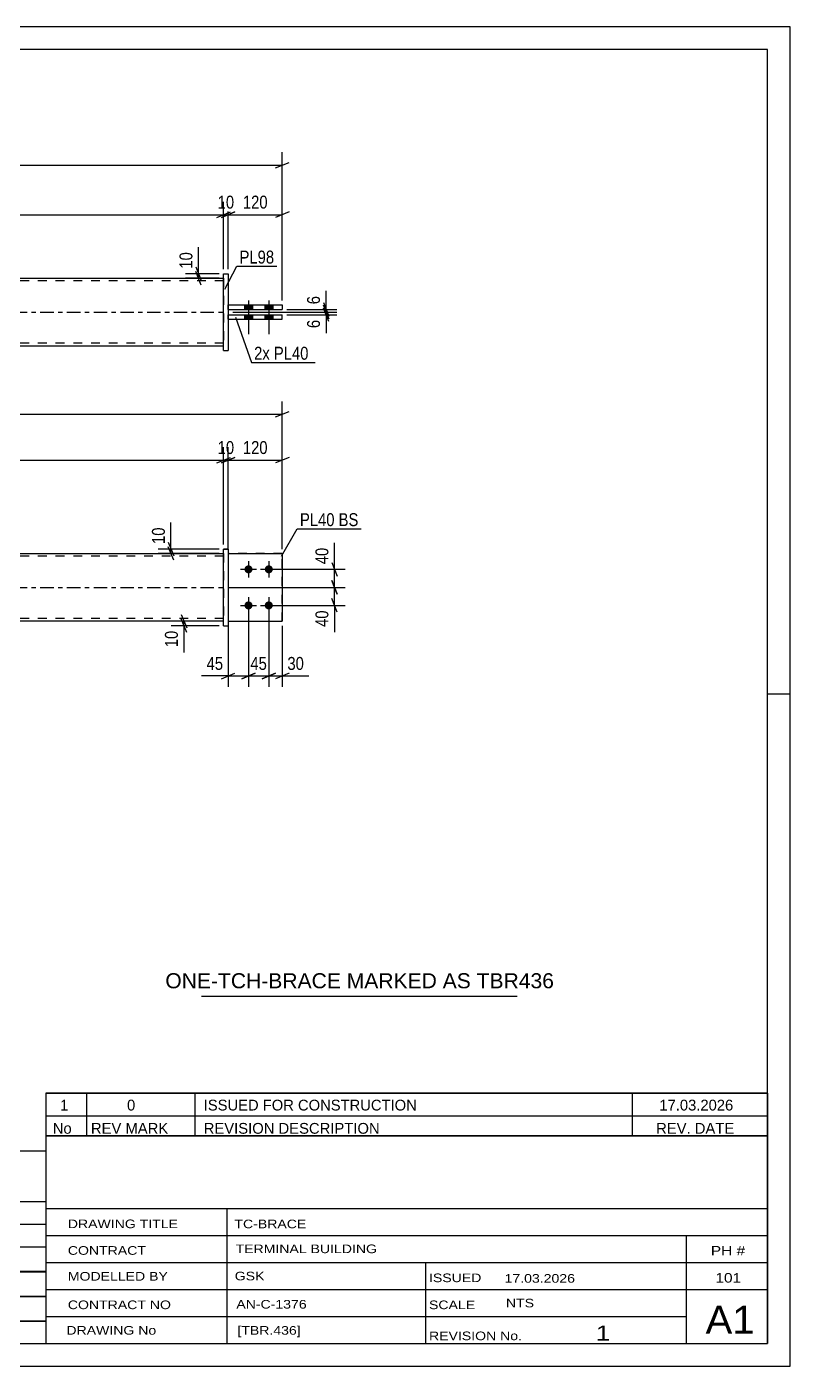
# Model space of a CAD drawing. Header units: millimetres. Extents: x 0 to 420, y 0 to 297.
# Drawn here: x 250.8 to 420, y 0 to 297 of the extents above; entities that cross this region are included whole.
import ezdxf

# ---------------------------------------------------------------- set-up
doc = ezdxf.new("R2010")
doc.units = ezdxf.units.MM
doc.linetypes.add('DXK_LINE_DOT2', pattern=[3.9198, 1.9599, -1.9599])
doc.linetypes.add('DXK_LINE_DOT3', pattern=[5.9187, 2.979, -0.9799, 0.9799, -0.9799])
doc.styles.add('Arial', font='ARIAL.TTF', dxfattribs={"height": 0.2})
doc.styles.add('Arial Narrow', font='ARIALN.TTF', dxfattribs={"height": 0.2})

# ---------------------------------------------------------------- blocks, each defined once
blk = doc.blocks.new('Unknown-581590802-1127')
at = {"color": 5, "linetype": 'Continuous'}
for p, q in [((420, 297), (0, 297)), ((420, 0), (420, 297)), ((415, 292), (5, 292)), ((415, 5), (415, 292)), ((420, 149), (415, 149)), ((5, 5), (415, 5)), ((0, 0), (420, 0))]:
    blk.add_line(p, q, dxfattribs=at)
blk = doc.blocks.new('Part-581590802-1367 - 1364')
at = {"color": 2, "linetype": 'Continuous'}
for p, q in [((295.42, 181.2), (294.42, 181.2)), ((294.42, 164.2), (294.42, 181.2)), ((295.42, 181.2), (295.42, 164.2)), ((294.42, 164.2), (294.42, 164.2)), ((294.42, 164.2), (295.42, 164.2))]:
    blk.add_line(p, q, dxfattribs=at)
at = {"color": 7, "linetype": 'DXK_LINE_DOT2'}
for p, q in [((294.42, 181.2), (294.42, 181.2)), ((294.42, 181.2), (295.42, 181.2)), ((295.42, 181.2), (295.42, 181.2)), ((294.42, 164.2), (295.42, 164.2))]:
    blk.add_line(p, q, dxfattribs=at)
blk = doc.blocks.new('Bolt-581590802-1379 - 1364')
at = {"linetype": 'Continuous'}
for points in [[(299.92, 177.6, -1), (299.92, 175.8, -1)], [(304.42, 177.6, -1), (304.42, 175.8, -1)], [(299.92, 169.6, -1), (299.92, 167.8, -1)], [(304.42, 169.6, -1), (304.42, 167.8, -1)]]:
    blk.add_hatch(color=1, dxfattribs=at).paths.add_polyline_path(points)
at = {"color": 1, "linetype": 'Continuous'}
for p, q in [((299.92, 178.5), (299.92, 174.9)), ((304.42, 178.5), (304.42, 174.9)), ((298.12, 176.7), (301.72, 176.7)), ((302.62, 176.7), (306.22, 176.7)), ((299.92, 170.5), (299.92, 166.9)), ((304.42, 170.5), (304.42, 166.9)), ((298.12, 168.7), (301.72, 168.7)), ((302.62, 168.7), (306.22, 168.7))]:
    blk.add_line(p, q, dxfattribs=at)
blk = doc.blocks.new('Part-581590802-1440 - 1364')
at = {"linetype": 'Continuous'}
blk.add_hatch(color=2, dxfattribs=at).paths.add_polyline_path([(148.32, 180.2), (147.52, 181.6), (149.12, 181.6)])
at = {"color": 2, "linetype": 'Continuous'}
for p, q in [((148.32, 180.2), (147.52, 181.6)), ((147.52, 181.6), (149.12, 181.6)), ((149.12, 181.6), (148.32, 180.2)), ((118.32, 180.2), (206.32, 180.2)), ((206.42, 180.2), (294.42, 180.2)), ((206.32, 165.2), (118.32, 165.2)), ((294.42, 165.2), (206.42, 165.2))]:
    blk.add_line(p, q, dxfattribs=at)
at = {"color": 7, "linetype": 'DXK_LINE_DOT2'}
for p, q in [((118.32, 165.2), (118.32, 180.2)), ((206.32, 179.6), (118.32, 179.6)), ((294.42, 179.6), (206.42, 179.6)), ((294.42, 180.2), (294.42, 165.2)), ((206.32, 165.8), (118.32, 165.8)), ((294.42, 165.8), (206.42, 165.8))]:
    blk.add_line(p, q, dxfattribs=at)
at = {"color": 7, "linetype": 'DXK_LINE_DOT3'}
for p, q in [((118.32, 172.7), (206.32, 172.7)), ((206.42, 172.7), (294.42, 172.7))]:
    blk.add_line(p, q, dxfattribs=at)
at = {"color": 2, "linetype": 'Continuous'}
blk.add_circle((148.32, 181.1), 1, dxfattribs=at)
blk = doc.blocks.new('Part-581590802-1445 - 1364')
at = {"color": 2, "linetype": 'Continuous'}
for p, q in [((295.42, 180.2), (307.42, 180.2)), ((307.42, 180.2), (307.42, 165.2)), ((295.42, 165.2), (307.42, 165.2))]:
    blk.add_line(p, q, dxfattribs=at)
at = {"color": 7, "linetype": 'DXK_LINE_DOT2'}
blk.add_line((295.42, 180.2), (295.42, 165.2), dxfattribs=at)
blk = doc.blocks.new('Part-581590802-1450 - 1364')
at = {"color": 7, "linetype": 'DXK_LINE_DOT2'}
for p, q in [((307.42, 180.2), (295.42, 180.2)), ((295.42, 180.2), (295.42, 165.2)), ((307.42, 165.2), (307.42, 180.2)), ((295.42, 165.2), (307.42, 165.2))]:
    blk.add_line(p, q, dxfattribs=at)
blk = doc.blocks.new('Part-581590802-1778 - 1767')
at = {"color": 7, "linetype": 'DXK_LINE_DOT2'}
for p, q in [((295.42, 232.14), (295.42, 233.14)), ((295.42, 233.14), (307.42, 233.14)), ((295.42, 232.14), (307.42, 232.14))]:
    blk.add_line(p, q, dxfattribs=at)
at = {"color": 2, "linetype": 'Continuous'}
for p, q in [((295.42, 233.14), (307.42, 233.14)), ((295.42, 232.14), (307.42, 232.14)), ((307.42, 232.14), (307.42, 233.14))]:
    blk.add_line(p, q, dxfattribs=at)
blk = doc.blocks.new('Part-581590802-1773 - 1767')
at = {"linetype": 'Continuous'}
blk.add_hatch(color=2, dxfattribs=at).paths.add_polyline_path([(148.32, 233.74), (147.52, 235.14), (149.12, 235.14)])
at = {"color": 2, "linetype": 'Continuous'}
for p, q in [((118.32, 241.24), (206.32, 241.24)), ((206.42, 241.24), (294.42, 241.24)), ((148.32, 233.74), (147.52, 235.14)), ((147.52, 235.14), (149.12, 235.14)), ((149.12, 235.14), (148.32, 233.74)), ((118.32, 226.24), (206.32, 226.24)), ((206.42, 226.24), (294.42, 226.24))]:
    blk.add_line(p, q, dxfattribs=at)
at = {"color": 7, "linetype": 'DXK_LINE_DOT2'}
for p, q in [((118.32, 241.24), (118.32, 226.24)), ((206.32, 240.64), (118.32, 240.64)), ((294.42, 240.64), (206.42, 240.64)), ((294.42, 241.24), (294.42, 226.24)), ((206.32, 226.84), (118.32, 226.84)), ((294.42, 226.84), (206.42, 226.84))]:
    blk.add_line(p, q, dxfattribs=at)
at = {"color": 7, "linetype": 'DXK_LINE_DOT3'}
for p, q in [((118.32, 233.74), (206.32, 233.74)), ((206.42, 233.74), (294.42, 233.74))]:
    blk.add_line(p, q, dxfattribs=at)
at = {"color": 2, "linetype": 'Continuous'}
blk.add_circle((148.32, 234.64), 1, dxfattribs=at)
blk = doc.blocks.new('Part-581590802-1783 - 1767')
at = {"color": 7, "linetype": 'DXK_LINE_DOT2'}
for p, q in [((295.42, 234.34), (295.42, 235.34)), ((295.42, 235.34), (307.42, 235.34)), ((307.42, 235.34), (307.42, 235.34)), ((295.42, 234.34), (307.42, 234.34))]:
    blk.add_line(p, q, dxfattribs=at)
at = {"color": 2, "linetype": 'Continuous'}
for p, q in [((295.42, 235.34), (307.42, 235.34)), ((307.42, 235.34), (307.42, 234.34)), ((295.42, 234.34), (307.42, 234.34))]:
    blk.add_line(p, q, dxfattribs=at)
blk = doc.blocks.new('Part-581590802-1788 - 1767')
at = {"color": 2, "linetype": 'Continuous'}
for p, q in [((294.42, 242.24), (294.42, 242.24)), ((294.42, 225.24), (294.42, 242.24)), ((294.42, 242.24), (295.42, 242.24)), ((295.42, 242.24), (295.42, 242.24)), ((295.42, 242.24), (295.42, 225.24)), ((294.42, 225.24), (294.42, 225.24)), ((294.42, 225.24), (295.42, 225.24)), ((295.42, 225.24), (295.42, 225.24))]:
    blk.add_line(p, q, dxfattribs=at)
at = {"color": 7, "linetype": 'DXK_LINE_DOT2'}
for p, q in [((294.42, 242.24), (294.42, 242.24)), ((294.42, 242.24), (295.42, 242.24)), ((294.42, 225.24), (295.42, 225.24))]:
    blk.add_line(p, q, dxfattribs=at)
blk = doc.blocks.new('Bolt-581590802-1800 - 1767')
at = {"linetype": 'Continuous'}
for points in [[(300.82, 235.34), (299.02, 235.34), (299.02, 234.34), (300.82, 234.34)], [(300.82, 235.34), (299.02, 235.34), (299.02, 234.34), (300.82, 234.34)], [(305.32, 235.34), (303.52, 235.34), (303.52, 234.34), (305.32, 234.34)], [(305.32, 235.34), (303.52, 235.34), (303.52, 234.34), (305.32, 234.34)], [(300.82, 233.14), (299.02, 233.14), (299.02, 232.14), (300.82, 232.14)], [(300.82, 233.14), (299.02, 233.14), (299.02, 232.14), (300.82, 232.14)], [(305.32, 233.14), (303.52, 233.14), (303.52, 232.14), (305.32, 232.14)], [(305.32, 233.14), (303.52, 233.14), (303.52, 232.14), (305.32, 232.14)]]:
    blk.add_hatch(color=1, dxfattribs=at).paths.add_polyline_path(points)
at = {"color": 1, "linetype": 'Continuous'}
for p, q in [((299.02, 235.34), (299.02, 234.34)), ((299.02, 235.34), (299.02, 234.34)), ((299.92, 236.34), (299.92, 228.84)), ((299.92, 236.34), (299.92, 228.84)), ((300.82, 235.34), (300.82, 234.34)), ((300.82, 235.34), (300.82, 234.34)), ((303.52, 235.34), (303.52, 234.34)), ((303.52, 235.34), (303.52, 234.34)), ((304.42, 236.34), (304.42, 228.84)), ((304.42, 236.34), (304.42, 228.84)), ((305.32, 235.34), (305.32, 234.34)), ((305.32, 235.34), (305.32, 234.34)), ((299.02, 233.14), (299.02, 232.14)), ((299.02, 233.14), (299.02, 232.14)), ((300.82, 233.14), (300.82, 232.14)), ((300.82, 233.14), (300.82, 232.14)), ((303.52, 233.14), (303.52, 232.14)), ((303.52, 233.14), (303.52, 232.14)), ((305.32, 233.14), (305.32, 232.14)), ((305.32, 233.14), (305.32, 232.14))]:
    blk.add_line(p, q, dxfattribs=at)
blk = doc.blocks.new('StraightDimension-581590802-1665 - 1364')
at = {"color": 7, "linetype": 'Continuous'}
for p, q in [((299.92, 167.7), (299.92, 150.65)), ((304.42, 167.7), (304.42, 150.65)), ((298.42, 152.45), (301.42, 153.65)), ((299.92, 153.05), (304.42, 153.05)), ((305.92, 153.65), (302.92, 152.45))]:
    blk.add_line(p, q, dxfattribs=at)
at = {"color": 0}
blk.add_wipeout([(304.6, 153.8), (304.6, 158), (299.74, 158), (299.74, 153.8)], dxfattribs=at)
at = {"color": 3, "style": 'Arial Narrow'}
blk.add_text('45', height=2.863, dxfattribs=at).set_placement((300.34, 154.4))
blk = doc.blocks.new('StraightDimension-581590802-1505 - 1364')
at = {"color": 7, "linetype": 'Continuous'}
for p, q in [((294.42, 182.2), (294.42, 203.77)), ((295.42, 181.2), (295.42, 203.77)), ((292.92, 200.32), (295.92, 201.52)), ((296.92, 201.52), (293.92, 200.32)), ((294.42, 200.92), (295.42, 200.92))]:
    blk.add_line(p, q, dxfattribs=at)
at = {"color": 0}
blk.add_wipeout([(297.35, 201.67), (297.35, 205.87), (292.49, 205.87), (292.49, 201.67)], dxfattribs=at)
at = {"color": 3, "style": 'Arial Narrow'}
blk.add_text('10', height=2.863, dxfattribs=at).set_placement((293.09, 202.27))
blk = doc.blocks.new('StraightDimension-581590802-1703 - 1364')
at = {"color": 7, "linetype": 'Continuous'}
for p, q in [((305.42, 176.7), (321.38, 176.7)), ((318.38, 178.2), (319.58, 175.2)), ((318.98, 172.7), (318.98, 176.7)), ((295.42, 172.7), (321.38, 172.7)), ((319.58, 171.2), (318.38, 174.2))]:
    blk.add_line(p, q, dxfattribs=at)
at = {"color": 0}
blk.add_wipeout([(318.23, 182.08), (314.03, 182.08), (314.03, 177.22), (318.23, 177.22)], dxfattribs=at)
at = {"color": 7, "linetype": 'Continuous'}
blk.add_line((318.98, 176.7), (318.98, 182.6), dxfattribs=at)
blk.add_line((318.98, 176.7), (318.98, 182.6), dxfattribs=at)
at = {"color": 3, "style": 'Arial Narrow'}
blk.add_text('40', height=2.863, rotation=90.0002, dxfattribs=at).set_placement((317.63, 177.82))
blk = doc.blocks.new('StraightDimension-581590802-1649 - 1364')
at = {"color": 7, "linetype": 'Continuous'}
for p, q in [((299.92, 167.7), (299.92, 150.65)), ((295.42, 164.2), (295.42, 150.65)), ((293.92, 152.45), (296.92, 153.65)), ((295.42, 153.05), (299.92, 153.05)), ((301.42, 153.65), (298.42, 152.45))]:
    blk.add_line(p, q, dxfattribs=at)
at = {"color": 0}
blk.add_wipeout([(294.9, 153.8), (294.9, 158), (290.04, 158), (290.04, 153.8)], dxfattribs=at)
at = {"color": 7, "linetype": 'Continuous'}
blk.add_line((295.42, 153.05), (289.52, 153.05), dxfattribs=at)
blk.add_line((295.42, 153.05), (289.52, 153.05), dxfattribs=at)
at = {"color": 3, "style": 'Arial Narrow'}
blk.add_text('45', height=2.863, dxfattribs=at).set_placement((290.64, 154.4))
blk = doc.blocks.new('StraightDimension-581590802-1730 - 1364')
at = {"color": 7, "linetype": 'Continuous'}
for p, q in [((293.42, 181.2), (279.89, 181.2)), ((282.14, 182.7), (283.34, 179.7)), ((283.34, 178.7), (282.14, 181.7)), ((282.74, 180.2), (282.74, 181.2)), ((293.42, 180.2), (279.89, 180.2))]:
    blk.add_line(p, q, dxfattribs=at)
at = {"color": 0}
blk.add_wipeout([(281.99, 186.58), (277.79, 186.58), (277.79, 181.72), (281.99, 181.72)], dxfattribs=at)
at = {"color": 7, "linetype": 'Continuous'}
blk.add_line((282.74, 181.2), (282.74, 187.1), dxfattribs=at)
blk.add_line((282.74, 181.2), (282.74, 187.1), dxfattribs=at)
at = {"color": 3, "style": 'Arial Narrow'}
blk.add_text('10', height=2.863, rotation=90.0002, dxfattribs=at).set_placement((281.39, 182.32))
blk = doc.blocks.new('StraightDimension-581590802-1496 - 1364')
at = {"color": 7, "linetype": 'Continuous'}
for p, q in [((118.32, 182.2), (118.32, 203.77)), ((294.42, 182.2), (294.42, 203.77)), ((119.82, 201.52), (116.82, 200.32)), ((118.32, 200.92), (294.42, 200.92)), ((292.92, 200.32), (295.92, 201.52))]:
    blk.add_line(p, q, dxfattribs=at)
at = {"color": 0}
blk.add_wipeout([(210.63, 201.67), (210.63, 205.87), (202.12, 205.87), (202.12, 201.67)], dxfattribs=at)
at = {"color": 3, "style": 'Arial Narrow'}
blk.add_text('1774', height=2.863, dxfattribs=at).set_placement((202.72, 202.27))
blk = doc.blocks.new('StraightDimension-581590802-1523 - 1364')
at = {"color": 7, "linetype": 'Continuous'}
for p, q in [((295.42, 181.2), (295.42, 203.77)), ((307.42, 181.2), (307.42, 203.77)), ((293.92, 200.32), (296.92, 201.52)), ((295.42, 200.92), (307.42, 200.92)), ((308.92, 201.52), (305.92, 200.32))]:
    blk.add_line(p, q, dxfattribs=at)
at = {"color": 0}
blk.add_wipeout([(304.76, 201.67), (304.76, 205.87), (298.08, 205.87), (298.08, 201.67)], dxfattribs=at)
at = {"color": 3, "style": 'Arial Narrow'}
blk.add_text('120', height=2.863, dxfattribs=at).set_placement((298.68, 202.27))
blk = doc.blocks.new('StraightDimension-581590802-1546 - 1364')
at = {"color": 7, "linetype": 'Continuous'}
for p, q in [((105.32, 181.2), (105.32, 213.94)), ((307.42, 181.2), (307.42, 213.94)), ((106.82, 211.69), (103.82, 210.49)), ((105.32, 211.09), (307.42, 211.09)), ((305.92, 210.49), (308.92, 211.69))]:
    blk.add_line(p, q, dxfattribs=at)
at = {"color": 0}
blk.add_wipeout([(210.63, 211.84), (210.63, 216.04), (202.12, 216.04), (202.12, 211.84)], dxfattribs=at)
at = {"color": 3, "style": 'Arial Narrow'}
blk.add_text('2034', height=2.863, dxfattribs=at).set_placement((202.72, 212.44))
blk = doc.blocks.new('StraightDimension-581590802-1640 - 1364')
at = {"color": 7, "linetype": 'Continuous'}
for p, q in [((285.02, 166.7), (286.22, 163.7)), ((293.42, 165.2), (282.77, 165.2)), ((293.42, 164.2), (282.77, 164.2)), ((286.22, 162.7), (285.02, 165.7)), ((285.62, 164.2), (285.62, 165.2))]:
    blk.add_line(p, q, dxfattribs=at)
at = {"color": 0}
blk.add_wipeout([(284.87, 163.67), (280.67, 163.67), (280.67, 158.82), (284.87, 158.82)], dxfattribs=at)
at = {"color": 7, "linetype": 'Continuous'}
blk.add_line((285.62, 164.2), (285.62, 158.29), dxfattribs=at)
blk.add_line((285.62, 164.2), (285.62, 158.29), dxfattribs=at)
at = {"color": 3, "style": 'Arial Narrow'}
blk.add_text('10', height=2.863, rotation=90.0002, dxfattribs=at).set_placement((284.27, 159.42))
blk = doc.blocks.new('StraightDimension-581590802-1675 - 1364')
at = {"color": 7, "linetype": 'Continuous'}
for p, q in [((304.42, 167.7), (304.42, 150.65)), ((307.42, 164.2), (307.42, 150.65)), ((302.92, 152.45), (305.92, 153.65)), ((304.42, 153.05), (307.42, 153.05)), ((308.92, 153.65), (305.92, 152.45))]:
    blk.add_line(p, q, dxfattribs=at)
at = {"color": 0}
blk.add_wipeout([(312.8, 153.8), (312.8, 158), (307.95, 158), (307.95, 153.8)], dxfattribs=at)
at = {"color": 7, "linetype": 'Continuous'}
blk.add_line((307.42, 153.05), (313.33, 153.05), dxfattribs=at)
blk.add_line((307.42, 153.05), (313.33, 153.05), dxfattribs=at)
at = {"color": 3, "style": 'Arial Narrow'}
blk.add_text('30', height=2.863, dxfattribs=at).set_placement((308.55, 154.4))
blk = doc.blocks.new('StraightDimension-581590802-1716 - 1364')
at = {"color": 7, "linetype": 'Continuous'}
for p, q in [((295.42, 172.7), (321.38, 172.7)), ((318.38, 174.2), (319.58, 171.2)), ((318.98, 168.7), (318.98, 172.7)), ((319.58, 167.2), (318.38, 170.2)), ((305.42, 168.7), (321.38, 168.7))]:
    blk.add_line(p, q, dxfattribs=at)
at = {"color": 0}
blk.add_wipeout([(318.23, 168.17), (314.03, 168.17), (314.03, 163.32), (318.23, 163.32)], dxfattribs=at)
at = {"color": 7, "linetype": 'Continuous'}
blk.add_line((318.98, 168.7), (318.98, 162.79), dxfattribs=at)
blk.add_line((318.98, 168.7), (318.98, 162.79), dxfattribs=at)
at = {"color": 3, "style": 'Arial Narrow'}
blk.add_text('40', height=2.863, rotation=90.0002, dxfattribs=at).set_placement((317.63, 163.92))
blk = doc.blocks.new('StraightDimension-581590802-1890 - 1767')
at = {"color": 7, "linetype": 'Continuous'}
for p, q in [((293.92, 254.74), (296.92, 255.94)), ((295.42, 243.25), (295.42, 258.19)), ((308.92, 255.94), (305.92, 254.74)), ((307.42, 236.34), (307.42, 258.19)), ((295.42, 255.34), (307.42, 255.34))]:
    blk.add_line(p, q, dxfattribs=at)
at = {"color": 0}
blk.add_wipeout([(304.76, 256.09), (304.76, 260.29), (298.08, 260.29), (298.08, 256.09)], dxfattribs=at)
at = {"color": 3, "style": 'Arial Narrow'}
blk.add_text('120', height=2.863, dxfattribs=at).set_placement((298.68, 256.69))
blk = doc.blocks.new('StraightDimension-581590802-1805 - 1767')
at = {"color": 7, "linetype": 'Continuous'}
for p, q in [((288.24, 243.75), (289.44, 240.75)), ((293.42, 242.25), (285.99, 242.25)), ((293.42, 241.24), (285.99, 241.24)), ((289.44, 239.74), (288.24, 242.74)), ((288.84, 241.24), (288.84, 242.25))]:
    blk.add_line(p, q, dxfattribs=at)
at = {"color": 0}
blk.add_wipeout([(288.09, 247.63), (283.89, 247.63), (283.89, 242.77), (288.09, 242.77)], dxfattribs=at)
at = {"color": 7, "linetype": 'Continuous'}
blk.add_line((288.84, 242.25), (288.84, 248.15), dxfattribs=at)
blk.add_line((288.84, 242.25), (288.84, 248.15), dxfattribs=at)
at = {"color": 3, "style": 'Arial Narrow'}
blk.add_text('10', height=2.863, rotation=90.0002, dxfattribs=at).set_placement((287.49, 243.37))
blk = doc.blocks.new('StraightDimension-581590802-1816 - 1767')
at = {"color": 7, "linetype": 'Continuous'}
for p, q in [((316.52, 235.84), (317.72, 232.84)), ((317.72, 232.24), (316.52, 235.24)), ((296.42, 233.74), (319.52, 233.74)), ((308.42, 234.34), (319.52, 234.34)), ((317.12, 233.74), (317.12, 234.34))]:
    blk.add_line(p, q, dxfattribs=at)
at = {"color": 0}
blk.add_wipeout([(316.37, 237.9), (312.17, 237.9), (312.17, 234.87), (316.37, 234.87)], dxfattribs=at)
at = {"color": 7, "linetype": 'Continuous'}
blk.add_line((317.12, 234.34), (317.12, 238.42), dxfattribs=at)
blk.add_line((317.12, 234.34), (317.12, 238.42), dxfattribs=at)
at = {"color": 3, "style": 'Arial Narrow'}
blk.add_text('6', height=2.86, rotation=90.0002, dxfattribs=at).set_placement((315.77, 235.47))
blk = doc.blocks.new('StraightDimension-581590802-1825 - 1767')
at = {"color": 7, "linetype": 'Continuous'}
for p, q in [((316.52, 235.24), (317.72, 232.24)), ((317.72, 231.64), (316.52, 234.64)), ((296.42, 233.74), (319.52, 233.74)), ((308.42, 233.14), (319.52, 233.14)), ((317.12, 233.14), (317.12, 233.74))]:
    blk.add_line(p, q, dxfattribs=at)
at = {"color": 0}
blk.add_wipeout([(316.37, 232.62), (312.17, 232.62), (312.17, 229.59), (316.37, 229.59)], dxfattribs=at)
at = {"color": 7, "linetype": 'Continuous'}
blk.add_line((317.12, 233.14), (317.12, 229.07), dxfattribs=at)
blk.add_line((317.12, 233.14), (317.12, 229.07), dxfattribs=at)
at = {"color": 3, "style": 'Arial Narrow'}
blk.add_text('6', height=2.86, rotation=90.0002, dxfattribs=at).set_placement((315.77, 230.19))
blk = doc.blocks.new('StraightDimension-581590802-1900 - 1767')
at = {"color": 7, "linetype": 'Continuous'}
for p, q in [((292.92, 254.74), (295.92, 255.94)), ((296.92, 255.94), (293.92, 254.74)), ((294.42, 243.25), (294.42, 258.19)), ((295.42, 243.25), (295.42, 258.19)), ((294.42, 255.34), (295.42, 255.34))]:
    blk.add_line(p, q, dxfattribs=at)
at = {"color": 0}
blk.add_wipeout([(297.35, 256.09), (297.35, 260.29), (292.49, 260.29), (292.49, 256.09)], dxfattribs=at)
at = {"color": 3, "style": 'Arial Narrow'}
blk.add_text('10', height=2.863, dxfattribs=at).set_placement((293.09, 256.69))
blk = doc.blocks.new('StraightDimension-581590802-1910 - 1767')
at = {"color": 7, "linetype": 'Continuous'}
for p, q in [((119.82, 255.94), (116.82, 254.74)), ((118.32, 243.24), (118.32, 258.19)), ((292.92, 254.74), (295.92, 255.94)), ((294.42, 243.24), (294.42, 258.19)), ((118.32, 255.34), (294.42, 255.34))]:
    blk.add_line(p, q, dxfattribs=at)
at = {"color": 0}
blk.add_wipeout([(210.63, 256.09), (210.63, 260.29), (202.12, 260.29), (202.12, 256.09)], dxfattribs=at)
at = {"color": 3, "style": 'Arial Narrow'}
blk.add_text('1774', height=2.863, dxfattribs=at).set_placement((202.72, 256.69))
blk = doc.blocks.new('StraightDimension-581590802-1941 - 1767')
at = {"color": 7, "linetype": 'Continuous'}
for p, q in [((105.32, 236.34), (105.32, 269.19)), ((307.42, 236.34), (307.42, 269.19)), ((106.82, 266.94), (103.82, 265.74)), ((105.32, 266.34), (307.42, 266.34)), ((305.92, 265.74), (308.92, 266.94))]:
    blk.add_line(p, q, dxfattribs=at)
at = {"color": 0}
blk.add_wipeout([(210.63, 267.09), (210.63, 271.29), (202.12, 271.29), (202.12, 267.09)], dxfattribs=at)
at = {"color": 3, "style": 'Arial Narrow'}
blk.add_text('2034', height=2.863, dxfattribs=at).set_placement((202.72, 267.69))
blk = doc.blocks.new('Unknown-581590802-3263')
at = {"color": 7, "linetype": 'Continuous'}
for p, q in [((255, 51.05), (255, 5)), ((255, 51.05), (415, 51.05)), ((415, 51), (415, 5)), ((255, 35), (415, 35)), ((295.14, 35), (295.14, 5)), ((255, 29), (415, 29)), ((397, 5.05), (397, 29.05)), ((255, 23), (415, 23)), ((339.14, 23), (339.14, 5)), ((255, 17), (415, 17)), ((255, 11), (397, 11)), ((255, 5), (415, 5))]:
    blk.add_line(p, q, dxfattribs=at)
at = {"color": 7, "style": 'Arial Narrow'}
for s, height, width, p in [('DRAWING TITLE', 1.9089, 1.425378, (259.88, 30.61)), ('TC-BRACE', 1.909, 1.425378, (296.81, 30.59)), ('TERMINAL BUILDING', 1.9089, 1.425378, (297.06, 25.07)), ('CONTRACT', 1.909, 1.425378, (259.88, 24.71)), ('MODELLED BY', 1.9089, 1.425378, (259.88, 18.98)), ('GSK', 1.909, 1.425378, (296.88, 19.04)), ('ISSUED', 1.909, 1.425378, (339.94, 18.64)), ('17.03.2026', 1.909, 1.425378, (356.69, 18.52)), ('CONTRACT NO', 1.9089, 1.425378, (259.88, 12.66)), ('AN-C-1376', 1.909, 1.425378, (297.23, 12.78)), ('SCALE', 1.909, 1.425378, (339.94, 12.65)), ('A1', 6.204, 1.25, (401.24, 7.2)), ('DRAWING No', 1.909, 1.425378, (259.56, 7)), ('[TBR.436]', 1.909, 1.425378, (297.46, 6.99)), ('1', 3.34, 1.5, (376.91, 5.68)), ('REVISION No.', 1.9089, 1.425378, (339.94, 5.77))]:
    blk.add_text(s, height=height, dxfattribs=dict(at, width=width)).set_placement(p)
at = {"color": 7, "linetype": 'Continuous', "style": 'Arial Narrow'}
for s, height, width, p in [('PH #', 2.1, 1.42538, (402.4, 24.55)), ('101', 2.1, 1.42538, (403.41, 18.55)), ('NTS', 1.909, 1.425378, (357, 13.05))]:
    blk.add_text(s, height=height, dxfattribs=dict(at, width=width)).set_placement(p)
blk = doc.blocks.new('Unknown-581590802-3264')
at = {"color": 7, "linetype": 'Continuous'}
for p, q in [((255, 60.55), (415, 60.55)), ((415, 60.55), (255, 60.55)), ((255, 60.55), (255, 55.55)), ((264, 60.55), (264, 55.55)), ((288, 60.55), (288, 55.55)), ((385, 60.55), (385, 55.55)), ((415, 60.55), (415, 55.55)), ((255, 55.55), (415, 55.55)), ((255, 55.55), (255, 51.05)), ((255, 55.55), (415, 55.55)), ((264, 55.55), (264, 51.05)), ((288, 55.55), (288, 51.05)), ((385, 55.55), (385, 51.05)), ((415, 55.55), (415, 51.05)), ((415, 51.05), (255, 51.05))]:
    blk.add_line(p, q, dxfattribs=at)
at = {"color": 7, "linetype": 'Continuous', "style": 'Arial Narrow'}
for s, height, width, p in [('1', 2.39, 1.196471, (258.16, 56.7)), ('0', 2.39, 1.196471, (273, 56.7)), ('ISSUED FOR CONSTRUCTION', 2.3861, 1.196471, (290, 56.7)), ('17.03.2026', 2.386, 1.196471, (391, 56.7)), ('No', 2.386, 1.2, (256.54, 51.55)), ('REV MARK', 2.386, 1.2, (265, 51.55)), ('REVISION DESCRIPTION', 2.3861, 1.2, (290, 51.55)), ('REV. DATE', 2.386, 1.2, (390.28, 51.55))]:
    blk.add_text(s, height=height, dxfattribs=dict(at, width=width)).set_placement(p)
blk = doc.blocks.new('Unknown-581590802-3265')
at = {"color": 7, "linetype": 'Continuous'}
for p, q in [((95, 47.75), (255, 47.75)), ((95, 36.5), (95, 47.75)), ((255, 47.75), (255, 36.5)), ((95, 36.5), (255, 36.5)), ((95, 36.5), (95, 31.5)), ((255, 36.5), (255, 31.5)), ((95, 31.5), (255, 31.5)), ((95, 31.5), (95, 26.5)), ((119, 31.5), (119, 26.5)), ((154.5, 31.5), (154.5, 26.5)), ((180.5, 31.5), (180.5, 26.5)), ((193.5, 31.5), (193.5, 26.5)), ((211, 31.5), (211, 26.5)), ((233, 31.5), (233, 26.5)), ((255, 31.5), (255, 26.5)), ((95, 26.5), (255, 26.5)), ((95, 26.45), (95, 21.05)), ((95, 26.45), (255, 26.45)), ((119, 26.5), (119, 21)), ((154.5, 26.5), (154.5, 21)), ((180.5, 26.5), (180.5, 21)), ((193.5, 26.5), (193.5, 21)), ((211, 26.5), (211, 21)), ((233, 26.5), (233, 21)), ((255, 26.45), (255, 21.05)), ((95, 21.05), (255, 21.05)), ((95, 20.95), (95, 15.55)), ((95, 20.95), (255, 20.95)), ((119, 21), (119, 15.5)), ((154.5, 21), (154.5, 15.5)), ((180.5, 21), (180.5, 15.5)), ((193.5, 21), (193.5, 15.5)), ((211, 21), (211, 15.5)), ((233, 21), (233, 15.5)), ((255, 20.95), (255, 15.55)), ((95, 15.55), (255, 15.55)), ((95, 15.45), (95, 10.05)), ((95, 15.45), (255, 15.45)), ((119, 15.5), (119, 10)), ((154.5, 15.5), (154.5, 10)), ((180.5, 15.5), (180.5, 10)), ((193.5, 15.5), (193.5, 10)), ((211, 15.5), (211, 10)), ((233, 15.5), (233, 10)), ((255, 15.45), (255, 10.05)), ((95, 10.05), (255, 10.05)), ((95, 10), (255, 10)), ((95, 10), (95, 5)), ((211, 10), (211, 5)), ((233, 10), (233, 5)), ((255, 10), (255, 5)), ((95, 5), (255, 5))]:
    blk.add_line(p, q, dxfattribs=at)
at = {"color": 7, "style": 'Arial Narrow'}
for s, height, width, p in [('GENERAL NOTES & WELD DETAILS :', 2.8633, 1.4, (96.15, 40.06)), ('REFER TYP DRAWING TYP-01', 1.9089, 1.6, (179.7, 40.16)), ("MATERIAL LIST FOR ASSEMBLY MK'D", 1.9089, 1.6, (96.15, 32.56)), ('TBR436', 1.909, 1.794707, (187.59, 32.47)), ('1', 1.91, 1.794707, (217.08, 32.56)), ('No. Required', 1.9089, 1.6, (226.41, 32.56)), ('Mark', 1.909, 1.7, (96.34, 27.5)), ('Profile', 1.909, 1.7, (129.41, 27.5)), ('Material', 1.909, 1.7, (159.54, 27.56)), ('No.', 1.909, 1.7, (184.5, 27.56)), ('Length', 1.909, 1.7, (195, 27.56)), ('Area', 1.909, 1.7, (217.5, 27.56)), ('Weight', 1.909, 1.7, (237, 27.56))]:
    blk.add_text(s, height=height, dxfattribs=dict(at, width=width)).set_placement(p)
at = {"color": 7, "linetype": 'Continuous', "style": 'Arial Narrow'}
for s, height, width, p in [('TBR436', 1.909, 1.794707, (96.5, 22.06)), ('SHS150*6', 1.909, 1.794707, (121, 22.06)), ('E350', 1.909, 1.794707, (160.74, 22.06)), ('1', 1.91, 1.794707, (184.86, 22.06)), ('1774', 1.909, 1.794707, (197.58, 22.06)), ('1.1', 1.909, 1.794707, (221.32, 22.06)), ('48.1', 1.909, 1.794707, (240.14, 22.06)), ('PL40', 1.909, 1.794707, (96.5, 16.56)), ('PL10*120', 1.909, 1.794707, (121, 16.56)), ('E350', 1.909, 1.794707, (160.74, 16.56)), ('4', 1.91, 1.794707, (184.86, 16.56)), ('150', 1.909, 1.794707, (199.77, 16.56)), ('0.0', 1.909, 1.794707, (221.32, 16.56)), ('5.7', 1.909, 1.794707, (242.33, 16.56)), ('PL98', 1.909, 1.794707, (96.5, 11.06)), ('PL10*170', 1.909, 1.794707, (121, 11.06)), ('E350', 1.909, 1.794707, (160.74, 11.06)), ('2', 1.91, 1.794707, (184.86, 11.06)), ('170', 1.909, 1.794707, (199.77, 11.06)), ('0.1', 1.909, 1.794707, (221.32, 11.06)), ('4.5', 1.909, 1.794707, (242.33, 11.06)), ('Total', 1.909, 1.7, (197.33, 6.5)), ('1.4', 1.909, 1.794707, (220.83, 6.5)), ('58.3', 1.909, 1.794707, (240.14, 6.5))]:
    blk.add_text(s, height=height, dxfattribs=dict(at, width=width)).set_placement(p)
blk = doc.blocks.new('Unknown-581590802-3266')
at = {"color": 7, "linetype": 'Continuous'}
blk.add_line((289.5, 82.05), (359.5, 82.05), dxfattribs=at)
at = {"color": 7, "style": 'Arial'}
blk.add_text('ONE-TCH-BRACE MARKED AS TBR436', height=3.3428, dxfattribs=at).set_placement((281.49, 83.8))
blk = doc.blocks.new('MarkSet-581590802-1752 - 1364')
at = {"color": 0}
blk.add_wipeout([(319, 186.28), (319, 189.28), (311.33, 189.28), (311.33, 186.28)], dxfattribs=at)
blk.add_wipeout([(319, 186.28), (319, 189.28), (311.33, 189.28), (311.33, 186.28)], dxfattribs=at)
at = {"color": 30, "linetype": 'Continuous'}
blk.add_line((307.23, 179.62), (310.73, 185.68), dxfattribs=at)
at = {"color": 0}
blk.add_wipeout([(324.28, 186.28), (324.28, 189.28), (319.9, 189.28), (319.9, 186.28)], dxfattribs=at)
blk.add_wipeout([(324.28, 186.28), (324.28, 189.28), (319.9, 189.28), (319.9, 186.28)], dxfattribs=at)
at = {"color": 30, "linetype": 'Continuous'}
blk.add_line((310.73, 185.68), (324.88, 185.68), dxfattribs=at)
at = {"color": 3, "style": 'Arial Narrow'}
for s, p in [('PL40', (311.33, 186.28)), ('BS', (319.9, 186.28))]:
    blk.add_text(s, height=2.863, dxfattribs=at).set_placement(p)
blk = doc.blocks.new('Mark-581590802-1784 - 1767')
at = {"color": 0}
blk.add_wipeout([(305.62, 244.5), (305.62, 247.5), (297.94, 247.5), (297.94, 244.5)], dxfattribs=at)
blk.add_wipeout([(305.62, 244.5), (305.62, 247.5), (297.94, 247.5), (297.94, 244.5)], dxfattribs=at)
at = {"color": 30, "linetype": 'Continuous'}
for p, q in [((294.65, 238.82), (297.34, 243.9)), ((297.34, 243.9), (306.22, 243.9))]:
    blk.add_line(p, q, dxfattribs=at)
at = {"color": 3, "style": 'Arial Narrow'}
blk.add_text('PL98', height=2.863, dxfattribs=at).set_placement((297.94, 244.5))
blk = doc.blocks.new('MarkSet-581590802-1973 - 1767')
at = {"color": 0}
blk.add_wipeout([(304.65, 223.18), (304.65, 226.18), (301.17, 226.18), (301.17, 223.18)], dxfattribs=at)
blk.add_wipeout([(304.65, 223.18), (304.65, 226.18), (301.17, 226.18), (301.17, 223.18)], dxfattribs=at)
at = {"color": 30, "linetype": 'Continuous'}
blk.add_line((297.04, 232.6), (300.57, 222.58), dxfattribs=at)
at = {"color": 0}
blk.add_wipeout([(313.22, 223.18), (313.22, 226.18), (305.55, 226.18), (305.55, 223.18)], dxfattribs=at)
blk.add_wipeout([(313.22, 223.18), (313.22, 226.18), (305.55, 226.18), (305.55, 223.18)], dxfattribs=at)
at = {"color": 30, "linetype": 'Continuous'}
blk.add_line((300.57, 222.58), (314.72, 222.58), dxfattribs=at)
at = {"color": 3, "style": 'Arial Narrow'}
for s, p in [('2x', (301.17, 223.18)), ('PL40', (305.55, 223.18))]:
    blk.add_text(s, height=2.863, dxfattribs=at).set_placement(p)

msp = doc.modelspace()

# ---------------------------------------------------------------- block references
for name in ['Unknown-581590802-1127', 'Part-581590802-1773 - 1767', 'Part-581590802-1788 - 1767', 'Part-581590802-1783 - 1767', 'Bolt-581590802-1800 - 1767', 'Part-581590802-1778 - 1767', 'Part-581590802-1440 - 1364', 'Part-581590802-1367 - 1364', 'Part-581590802-1445 - 1364', 'Part-581590802-1450 - 1364', 'Bolt-581590802-1379 - 1364', 'Unknown-581590802-3266', 'Unknown-581590802-3264', 'Unknown-581590802-3263', 'Unknown-581590802-3265']:
    msp.add_blockref(name, (0, 0))

# ---------------------------------------------------------------- next in the draw order: block references
for name in ['StraightDimension-581590802-1890 - 1767', 'StraightDimension-581590802-1505 - 1364', 'StraightDimension-581590802-1665 - 1364']:
    msp.add_blockref(name, (0, 0))

# ---------------------------------------------------------------- next in the draw order: block references
for name in ['StraightDimension-581590802-1805 - 1767', 'StraightDimension-581590802-1816 - 1767', 'StraightDimension-581590802-1730 - 1364', 'StraightDimension-581590802-1703 - 1364', 'StraightDimension-581590802-1649 - 1364', 'StraightDimension-581590802-1675 - 1364']:
    msp.add_blockref(name, (0, 0))

# ---------------------------------------------------------------- next in the draw order: block references
for name in ['StraightDimension-581590802-1900 - 1767', 'StraightDimension-581590802-1825 - 1767', 'StraightDimension-581590802-1496 - 1364', 'StraightDimension-581590802-1716 - 1364', 'StraightDimension-581590802-1640 - 1364']:
    msp.add_blockref(name, (0, 0))

# ---------------------------------------------------------------- next in the draw order: block references
for name in ['StraightDimension-581590802-1910 - 1767', 'MarkSet-581590802-1973 - 1767', 'StraightDimension-581590802-1523 - 1364']:
    msp.add_blockref(name, (0, 0))

# ---------------------------------------------------------------- next in the draw order: block references
for name in ['StraightDimension-581590802-1941 - 1767', 'StraightDimension-581590802-1546 - 1364']:
    msp.add_blockref(name, (0, 0))

# ---------------------------------------------------------------- next in the draw order: block references
for name in ['Mark-581590802-1784 - 1767', 'MarkSet-581590802-1752 - 1364']:
    msp.add_blockref(name, (0, 0))

doc.saveas('drawing.dxf')
